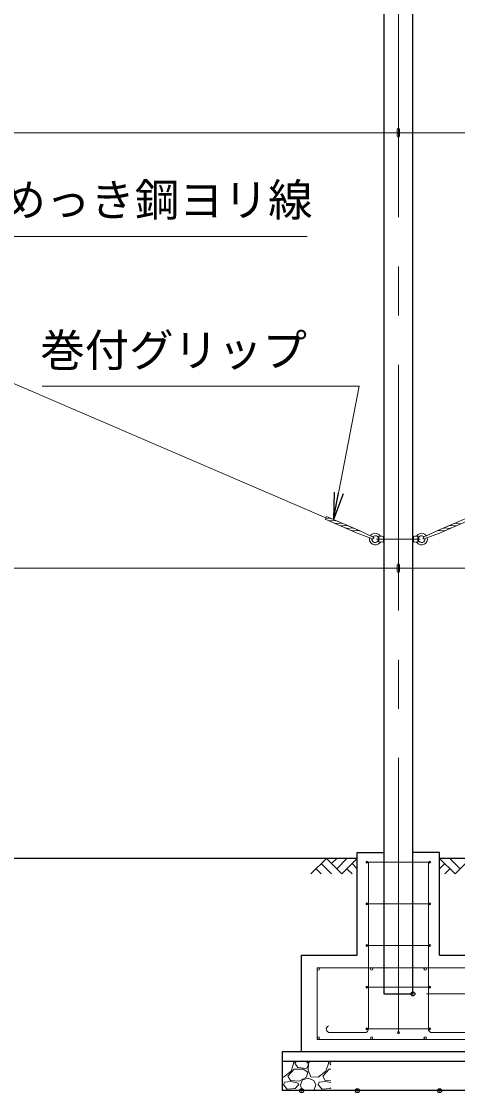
# Model space of a CAD drawing. Units: millimetres, scale not verified. Extents: x -14700 to 14700, y -10395 to 10395.
# Drawn here: x -3592 to -1339, y -2616 to 2919 of the extents above; entities that cross this region are included whole.
import ezdxf
from ezdxf.enums import TextEntityAlignment as Align

# ---------------------------------------------------------------- set-up
doc = ezdxf.new("R2010")
doc.units = ezdxf.units.MM
doc.header["$LTSCALE"] = 40
doc.header["$PDMODE"] = 32
doc.header["$PDSIZE"] = 20
doc.linetypes.add('USER1', pattern=[50.8, 31.75, -6.35, 6.35, -6.35])
for name, color, linetype, lineweight in [('0-1_D-STR1', 1, 'Continuous', 25), ('0-2_D-BMK', 2, 'USER1', 13), ('0-3_D-STR3', 3, 'Continuous', 13), ('0-4_D-BGD', 7, 'Continuous', 25), ('0-5_D-STR-DIM', 7, 'Continuous', 13), ('0-8_D-STR-TXT', 7, 'Continuous', 13), ('0-A_D-DCR-HCH', 7, 'Continuous', 13), ('0-B_D-STR4', 7, 'Continuous', 25)]:
    doc.layers.add(name, color=color, linetype=linetype, lineweight=lineweight)
doc.layers.add('0-6_0', color=7, linetype='Continuous')
doc.layers.add('0-7_Defpoints', color=8, linetype='Continuous')
doc.styles.add('ＭＳ ゴシック', font='')
doc.styles.get('ＭＳ ゴシック').set_extended_font_data('MS Gothic')

# ---------------------------------------------------------------- blocks, each defined once
blk = doc.blocks.new('_Open')
at = {"layer": '0-6_0'}
blk.add_line((-40, 6.67), (0, 0), dxfattribs=at)
blk.add_lwpolyline([(-40, -6.67), (0, 0), (-40, 0)], dxfattribs=at)

msp = doc.modelspace()

# ---------------------------------------------------------------- linework, layer by layer
at = {"layer": '0-1_D-STR1'}
msp.add_lwpolyline([(-1569.24, 4693.74), (-1719.24, 4693.74), (-1719.24, -2106.26), (-1569.24, -2106.26)], close=True, dxfattribs=at)
at = {"layer": '0-2_D-BMK'}
for p, q in [((-1644.24, -2157.26), (-1644.24, 4744.74)), ((-1756.74, 243.74), (-1531.74, 243.74))]:
    msp.add_line(p, q, dxfattribs=at)
at = {"layer": '0-3_D-STR3'}
for p, q in [((-10780.67, 4125.36), (-2019.16, 353.58)), ((-10862.55, 2343.74), (1155.76, 2343.74)), ((-1650.24, 2360.74), (-1650.24, 2326.74)), ((-1638.24, 2360.74), (-1638.24, 2326.74)), ((-1856.74, 274.95), (-2022.07, 346.12)), ((-2006.02, 351.89), (-2020.56, 350.18)), ((-1850.41, 289.64), (-2015.74, 360.82)), ((-1976.63, 339.24), (-1991.78, 337.46)), ((-1438.07, 289.64), (-1272.74, 360.82)), ((-1431.74, 274.95), (-1266.41, 346.12)), ((-1947.23, 326.59), (-1962.38, 324.8)), ((-1917.84, 313.93), (-1932.99, 312.15)), ((-1888.45, 301.28), (-1903.6, 299.5)), ((-1859.06, 288.63), (-1874.21, 286.85)), ((-1850.41, 289.64), (-1774.18, 253.02)), ((-1438.07, 289.64), (-1514.3, 253.02)), ((-1429.42, 288.63), (-1414.27, 286.85)), ((-1400.03, 301.28), (-1384.88, 299.5)), ((-1370.63, 313.93), (-1355.48, 312.15)), ((-1341.24, 326.59), (-1326.09, 324.8)), ((-1856.74, 274.95), (-1777.74, 244.75)), ((-1745.02, 257.24), (-1748.46, 251.74)), ((-1748.46, 251.74), (-1748.46, 235.74)), ((-1745.02, 230.24), (-1748.46, 235.74)), ((-1722.02, 258.74), (-1745.02, 257.24)), ((-1745.02, 257.24), (-1745.02, 243.74)), ((-1745.02, 230.24), (-1745.02, 243.74)), ((-1722.02, 228.74), (-1745.02, 230.24)), ((-1722.02, 258.74), (-1722.02, 228.74)), ((-1722.02, 251.74), (-1719.24, 251.74)), ((-1722.02, 235.74), (-1719.24, 235.74)), ((-1566.46, 251.74), (-1569.24, 251.74)), ((-1566.46, 235.74), (-1569.24, 235.74)), ((-1566.46, 258.74), (-1543.46, 257.24)), ((-1566.46, 258.74), (-1566.46, 228.74)), ((-1566.46, 228.74), (-1543.46, 230.24)), ((-1543.46, 257.24), (-1543.46, 243.74)), ((-1543.46, 257.24), (-1540.02, 251.74)), ((-1543.46, 230.24), (-1543.46, 243.74)), ((-1543.46, 230.24), (-1540.02, 235.74)), ((-1540.02, 251.74), (-1540.02, 235.74)), ((-1431.74, 274.95), (-1510.74, 244.75)), ((-1650.24, 110.74), (-1650.24, 76.74)), ((-1638.24, 110.74), (-1638.24, 76.74)), ((-10862.55, 93.74), (1155.76, 93.74)), ((-1481.74, -1426.26), (-1806.74, -1426.26)), ((-1798.74, -2286.59), (-1798.74, -1426.26)), ((-1644.24, -2306.59), (-1644.24, -1426.26)), ((-1489.74, -2286.59), (-1489.74, -1426.26)), ((-1481.74, -1641.26), (-1806.74, -1641.26)), ((-1481.74, -1856.26), (-1806.74, -1856.26)), ((-1224.24, -1971.26), (-2064.24, -1971.26)), ((-2064.24, -2341.26), (-2064.24, -1971.26)), ((-1481.74, -2071.26), (-1806.74, -2071.26)), ((-1818.74, -2306.59), (-1999.17, -2306.59)), ((-1481.74, -2286.26), (-1806.74, -2286.26)), ((-1469.74, -2306.59), (-1289.31, -2306.59)), ((-1224.24, -2341.26), (-2064.24, -2341.26))]:
    msp.add_line(p, q, dxfattribs=at)
for centre, radius in [((-1806.74, -1426.26), 5), ((-1481.74, -1426.26), 5), ((-1806.74, -1641.26), 5), ((-1481.74, -1641.26), 5), ((-1806.74, -1856.26), 5), ((-1481.74, -1856.26), 5), ((-2057.74, -1977.76), 6.5), ((-1782.74, -1977.76), 6.5), ((-1505.74, -1977.76), 6.5), ((-1806.74, -2071.26), 5), ((-1481.74, -2071.26), 5), ((-1806.74, -2286.26), 5), ((-1644.24, -2306.59), 5), ((-1481.74, -2286.26), 5), ((-2057.74, -2334.76), 6.5), ((-1782.74, -2334.76), 6.5), ((-1505.74, -2334.76), 6.5)]:
    msp.add_circle(centre, radius, dxfattribs=at)
for centre, radius, start, end in [((-1644.24, 2360.74), 6, 0, 180), ((-1644.24, 2326.74), 6, 180, 0), ((-1915.31, 308.87), 113.07, 152.65167, 160.76553), ((-1995.28, 367.25), 30, 246.70868, 276.70877), ((-2002.51, 322.1), 30, 64.33795, 96.70875), ((-1973.12, 309.45), 30, 64.33795, 96.70875), ((-1965.89, 354.6), 30, 246.70868, 276.70877), ((-1936.5, 341.95), 30, 246.70749, 276.7073), ((-1943.73, 296.79), 30, 64.33685, 96.70875), ((-1907.1, 329.29), 30, 246.70868, 276.70877), ((-1914.34, 284.14), 30, 64.337, 96.70875), ((-1877.71, 316.64), 30, 246.70868, 276.70877), ((-1884.95, 271.49), 30, 64.33795, 96.70875), ((-1855.55, 258.83), 30, 64.33685, 96.70731), ((-1432.92, 258.83), 30, 83.29269, 115.66315), ((-1403.53, 271.49), 30, 83.29125, 115.66205), ((-1410.76, 316.64), 30, 263.29123, 293.29132), ((-1374.14, 284.14), 30, 83.29125, 115.663), ((-1381.37, 329.29), 30, 263.29123, 293.29132), ((-1344.75, 296.79), 30, 83.29125, 115.66315), ((-1351.98, 341.95), 30, 263.2927, 293.29251), ((-1764.02, 243.74), 30, 166.66233, 319.66701), ((-1764.02, 243.74), 30, 40.33299, 146.75436), ((-1764.02, 243.74), 17.5, 172.15349, 332.79711), ((-1775.96, 248.88), 4.5, 246.70665, 66.70665), ((-1764.02, 243.74), 17.5, 27.20289, 141.26321), ((-1730.48, 272.22), 14, 220.33299, 273.7314), ((-1730.48, 215.27), 14, 86.2686, 139.66701), ((-1730.48, 215.27), 14, 86.2686, 139.66701), ((-1558, 272.22), 14, 266.2686, 319.66701), ((-1558, 215.27), 14, 40.33299, 93.7314), ((-1558, 215.27), 14, 40.33299, 93.7314), ((-1524.46, 243.74), 30, 33.24564, 139.66701), ((-1524.46, 243.74), 30, 220.33299, 13.33767), ((-1524.46, 243.74), 17.5, 38.73679, 152.79711), ((-1524.46, 243.74), 17.5, 207.20289, 7.84651), ((-1512.52, 248.88), 4.5, 113.29335, 293.29335), ((-1644.24, 110.74), 6, 0, 180), ((-1644.24, 76.74), 6, 180, 0), ((-1998.34, -2287.93), 18.68, 111.66589, 272.52545), ((-1818.74, -2286.59), 20, 270, 0), ((-1469.74, -2286.59), 20, 180, 270)]:
    msp.add_arc(centre, radius, start, end, dxfattribs=at)
at = {"layer": '0-4_D-BGD'}
for p, q in [((-1856.74, -1406.26), (-8091.24, -1406.26)), ((1155.76, -1406.26), (-1431.74, -1406.26))]:
    msp.add_line(p, q, dxfattribs=at)
at = {"layer": '0-5_D-STR-DIM'}
for q in [(2625.76, -2106.26), (3045.76, -2106.26)]:
    msp.add_line((-1499.24, -2106.26), q, dxfattribs=at)
at = {"layer": '0-7_Defpoints'}
for p in [(-1569.24, -2106.26), (-2144.24, -2606.26), (-1856.74, -2606.26), (-1431.74, -2606.26)]:
    msp.add_point(p, dxfattribs=at)
at = {"layer": '0-8_D-STR-TXT'}
for points in [[(-2116.46, 1808.16), (-4453.32, 1808.16), (-4453.32, 3284.01)], [(-3484.43, 1034.82), (-1847.48, 1034.82), (-1979.44, 347.32)]]:
    msp.add_lwpolyline(points, dxfattribs=at)
at = {"layer": '0-A_D-DCR-HCH'}
for p, q in [((-2016.37, -1406.26), (-2096.19, -1486.07)), ((-2042.98, -1432.86), (-1989.52, -1486.07)), ((-2016.37, -1406.26), (-1936.56, -1486.07)), ((-1989.77, -1432.86), (-1963.16, -1406.26)), ((-1963.16, -1459.47), (-1909.95, -1406.26)), ((-1936.56, -1486.07), (-1856.74, -1406.26)), ((-1883.34, -1432.86), (-1856.74, -1459.35)), ((-1351.92, -1486.07), (-1431.74, -1406.26)), ((-1405.13, -1432.86), (-1431.74, -1459.35)), ((-1325.31, -1459.47), (-1378.53, -1406.26)), ((-1272.1, -1406.26), (-1351.92, -1486.07)), ((-2069.59, -1459.47), (-2042.86, -1486.07)), ((-1909.95, -1459.47), (-1883.22, -1486.07)), ((-1378.53, -1459.47), (-1405.25, -1486.07)), ((-2198.85, -2506.24), (-2184.45, -2461.24)), ((-2184.45, -2461.24), (-2187.5, -2456.26)), ((-2170.47, -2456.26), (-2179.05, -2464.84)), ((-2179.05, -2464.84), (-2164.65, -2486.44)), ((-2164.65, -2486.44), (-2119.65, -2491.84)), ((-2110.65, -2464.84), (-2120.47, -2456.26)), ((-2119.65, -2491.84), (-2110.65, -2475.64)), ((-2108.85, -2463.04), (-2110.65, -2500.84)), ((-2110.65, -2475.64), (-2110.65, -2464.84)), ((-2101.42, -2456.26), (-2108.85, -2463.04)), ((-2018.85, -2506.24), (-2004.45, -2461.24)), ((-2004.45, -2461.24), (-2007.5, -2456.26)), ((-1994.24, -2460.03), (-1999.05, -2464.84)), ((-1999.05, -2464.84), (-1994.24, -2472.06)), ((-2244.24, -2536.57), (-2238.45, -2536.84)), ((-2238.45, -2536.84), (-2198.85, -2506.24)), ((-2215.05, -2531.44), (-2182.65, -2495.44)), ((-2202.45, -2553.04), (-2215.05, -2531.44)), ((-2182.65, -2495.44), (-2135.85, -2495.44)), ((-2119.65, -2536.84), (-2157.45, -2556.64)), ((-2139.45, -2551.24), (-2110.65, -2542.24)), ((-2135.85, -2495.44), (-2112.45, -2511.64)), ((-2112.45, -2511.64), (-2119.65, -2536.84)), ((-2110.65, -2500.84), (-2096.25, -2535.04)), ((-2110.65, -2542.24), (-2081.85, -2553.04)), ((-2096.25, -2535.04), (-2058.45, -2536.84)), ((-2058.45, -2536.84), (-2018.85, -2506.24)), ((-2035.05, -2531.44), (-2002.65, -2495.44)), ((-2022.45, -2553.04), (-2035.05, -2531.44)), ((-2002.65, -2495.44), (-1994.24, -2495.44)), ((-2238.45, -2576.44), (-2233.05, -2562.04)), ((-2218.65, -2598.04), (-2238.45, -2576.44)), ((-2198.85, -2558.44), (-2233.05, -2562.04)), ((-2177.25, -2594.44), (-2218.65, -2598.04)), ((-2157.45, -2556.64), (-2202.45, -2553.04)), ((-2162.85, -2567.44), (-2198.85, -2558.44)), ((-2161.05, -2576.44), (-2177.25, -2594.44)), ((-2161.05, -2576.44), (-2162.85, -2567.44)), ((-2152.05, -2576.44), (-2141.25, -2601.64)), ((-2150.25, -2576.44), (-2139.45, -2551.24)), ((-2081.85, -2553.04), (-2071.05, -2576.44)), ((-2080.05, -2601.64), (-2071.05, -2576.44)), ((-2058.45, -2576.44), (-2053.05, -2562.04)), ((-2038.65, -2598.04), (-2058.45, -2576.44)), ((-2018.85, -2558.44), (-2053.05, -2562.04)), ((-1997.25, -2594.44), (-2038.65, -2598.04)), ((-1994.24, -2555.3), (-2022.45, -2553.04)), ((-1994.24, -2564.6), (-2018.85, -2558.44)), ((-1994.24, -2591.09), (-1997.25, -2594.44)), ((-2235.29, -2606.26), (-2244.24, -2605.51)), ((-2173.65, -2605.24), (-2176.02, -2606.26)), ((-2170.61, -2606.26), (-2173.65, -2605.24)), ((-2141.25, -2601.64), (-2125.57, -2606.26)), ((-2095.74, -2606.26), (-2080.05, -2601.64)), ((-2067.45, -2605.24), (-2068.56, -2606.26)), ((-2055.29, -2606.26), (-2067.45, -2605.24)), ((-1994.24, -2605.49), (-1996.02, -2606.26))]:
    msp.add_line(p, q, dxfattribs=at)
at = {"layer": '0-B_D-STR4'}
for p, q in [((-1856.74, -1906.26), (-1856.74, -1376.26)), ((-1856.74, -1376.26), (-1719.24, -1376.26)), ((-1431.74, -1376.26), (-1569.24, -1376.26)), ((-1431.74, -1906.26), (-1431.74, -1376.26)), ((-2144.24, -2406.26), (-2144.24, -1906.26)), ((-2144.24, -1906.26), (-1856.74, -1906.26)), ((-1431.74, -1906.26), (-1144.24, -1906.26)), ((-1044.24, -2406.26), (-2244.24, -2406.26)), ((-2244.24, -2406.26), (-2244.24, -2606.26)), ((-1044.24, -2456.26), (-2244.24, -2456.26)), ((-1044.24, -2606.26), (-2244.24, -2606.26))]:
    msp.add_line(p, q, dxfattribs=at)

# ---------------------------------------------------------------- block references
at = {"layer": '0-8_D-STR-TXT', "xscale": 3.5, "yscale": 3.5, "rotation": 259.13476}
msp.add_blockref('_Open', (-1979.81, 345.35), dxfattribs=at)

# ---------------------------------------------------------------- texts
at = {"layer": '0-8_D-STR-TXT', "style": 'ＭＳ ゴシック'}
for s, p in [('38mm めっき鋼ヨリ線', (-4267.09, 1861.98)), ('巻付グリップ', (-3494.2, 1085.53))]:
    msp.add_text(s, height=168.3, dxfattribs=at).set_placement(p, align=Align.BOTTOM_LEFT)

doc.saveas('drawing.dxf')
